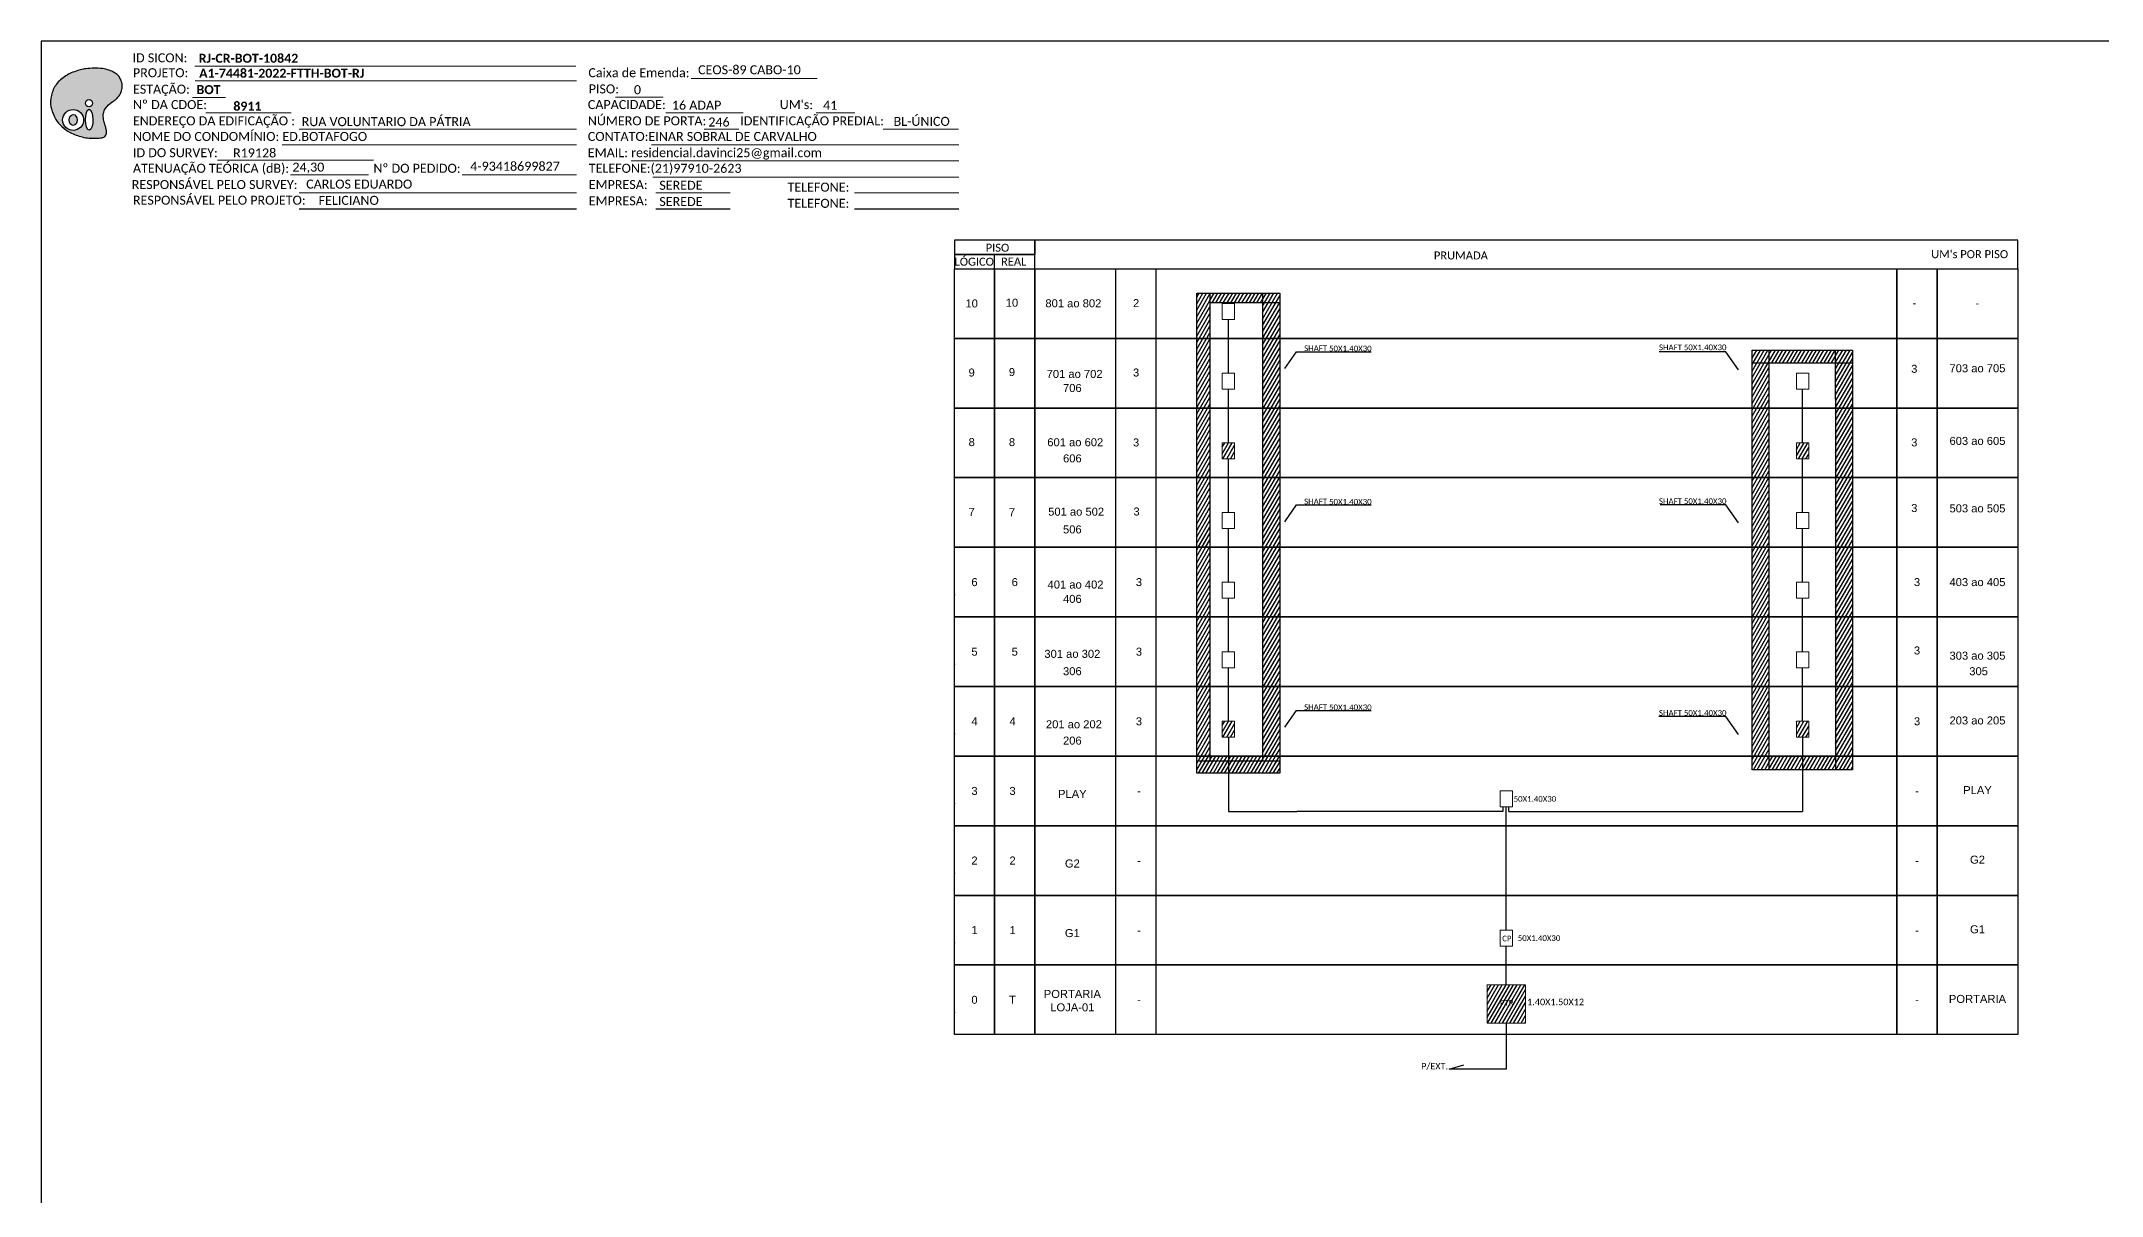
# Model space of a CAD drawing. Header units: metres. Extents: x 355 to 1196, y 178 to 772.
# Drawn here: x 355 to 860, y 488 to 772 of the extents above; entities that cross this region are included whole.
import ezdxf
from ezdxf.enums import TextEntityAlignment as Align

# ---------------------------------------------------------------- set-up
doc = ezdxf.new("R2010")
doc.units = ezdxf.units.M
doc.styles.add('ARIAL', font='arial.ttf')
doc.styles.get("Standard").update_dxf_attribs({"font": 'arial.ttf'})
doc.styles.add('WMF-Calibri0', font='calibri.ttf')
doc.styles.add('WMF-Calibri1', font='calibrib.ttf')
doc.dimstyles.get("Standard").update_dxf_attribs({"dimtxt": 0.18, "dimasz": 0.18, "dimexe": 0.18, "dimexo": 0.0625, "dimgap": 0.09, "dimtad": 0, "dimtih": 1, "dimtoh": 1, "dimdec": 4, "dimzin": 0, "dimdsep": 46, "dimtxsty": 'Standard', "dimcen": 0.09, "dimadec": 0, "dimazin": 0, "dimtfac": 1, "dimtdec": 4, "dimtofl": 0, "dimtmove": 0, "dimatfit": 3, "dimfxl": 0, "dimtolj": 1, "dimtzin": 0, "dimarcsym": 0})

# ---------------------------------------------------------------- blocks, each defined once
blk = doc.blocks.new('OI')
h = blk.add_hatch(color=40)
edge = h.paths.add_edge_path()
edge.add_spline(control_points=[(4.35, -0.67), (3.92, -0.99), (3.26, -1.5), (2.81, -2.59), (2.9, -3.5), (3.06, -4.27), (3.31, -4.85), (3.37, -5.39), (3.4, -5.88), (3.2, -6.4), (2.54, -6.61), (1.65, -6.63), (0.55, -6.67), (-0.56, -6.42), (-1.61, -6.14), (-2.77, -5.61), (-3.92, -4.77), (-4.89, -3.7), (-5.34, -2.65), (-5.6, -1.94), (-5.85, -0.96), (-5.71, 0.47), (-5.1, 2.02), (-4.14, 3.02), (-3.3, 3.61), (-2.37, 4.16), (-1.36, 4.44), (-0.56, 4.7), (0.79, 4.85), (2.24, 4.97), (3.79, 4.57), (4.67, 4.21), (5.44, 3.65), (5.76, 2.99), (6.03, 2.21), (6.01, 1.46), (5.72, 0.64), (5.31, 0.08), (4.88, -0.38), (4.51, -0.55), (4.35, -0.67)], knot_values=[0, 0, 0, 0, 1.60434, 2.417191, 3.427595, 4.282808, 4.776746, 5.304182, 5.888771, 6.258406, 6.858137, 7.79129, 8.986195, 10.124242, 11.187857, 12.242908, 13.953784, 15.414161, 16.515391, 17.349188, 17.675853, 19.552021, 21.515531, 22.568638, 23.63245, 24.621084, 25.782718, 26.745347, 27.142653, 29.870543, 31.004649, 31.921532, 32.709589, 33.801391, 34.042471, 35.192333, 35.971461, 36.628871, 37.254359, 37.836911, 37.836911, 37.836911, 37.836911], degree=3, periodic=0)
h.paths.add_polyline_path([(1.13, -0.87, -1), (-0.04, -0.87, -1)], flags=16)
edge = h.paths.add_edge_path(flags=16)
edge.add_ellipse((0.56, -3.59), major_axis=(-0.02, 1.71), ratio=0.361305, start_angle=0, end_angle=360)
h.paths.add_polyline_path([(-0.36, -3.62, -1), (-3.8, -3.62, -1)], flags=16)
edge = h.paths.add_edge_path(flags=0)
edge.add_ellipse((-2.08, -3.62), major_axis=(0, 0.885), ratio=0.758294, start_angle=0, end_angle=360)
at = {"color": 40}
for centre, radius in [((-2.08, -3.62), 1.72), ((0.54, -0.87), 0.587)]:
    blk.add_circle(centre, radius, dxfattribs=at)
blk.add_ellipse((-2.08, -3.62), major_axis=(0, 0.885), ratio=0.758294, start_param=-3.141592653589792, end_param=3.141592653589792, dxfattribs=at)
blk.add_ellipse((0.56, -3.59), major_axis=(-0.02, 1.71), ratio=0.361305, dxfattribs=at)
at = {"color": 40, "start_tangent": (-0.800898, -0.598801), "end_tangent": (-0.800898, -0.598801)}
blk.add_spline([(4.35, -0.67), (3.2, -1.78), (2.9, -2.54), (2.92, -3.55), (3.12, -4.38), (3.28, -4.85), (3.37, -5.37), (3.35, -5.95), (3.2, -6.29), (2.66, -6.55), (1.73, -6.63), (0.54, -6.62), (-0.58, -6.41), (-1.6, -6.11), (-2.56, -5.67), (-3.95, -4.67), (-4.89, -3.56), (-5.37, -2.56), (-5.64, -1.78), (-5.72, -1.46), (-5.63, 0.42), (-4.84, 2.22), (-4.13, 2.99), (-3.27, 3.62), (-2.4, 4.09), (-1.3, 4.47), (-0.37, 4.72), (0.02, 4.77), (2.75, 4.8), (3.85, 4.53), (4.69, 4.16), (5.31, 3.68), (5.85, 2.73), (5.93, 2.5), (5.94, 1.35), (5.67, 0.62), (5.29, 0.08), (4.84, -0.36), (4.35, -0.67)], degree=3, dxfattribs=at)

msp = doc.modelspace()

# ---------------------------------------------------------------- hatches: boundary and pattern name
h = msp.add_hatch()
h.set_pattern_fill('ANSI31', color=1, scale=0.25, angle=15, style=0)
h.paths.add_polyline_path([(641.58, 709.84), (638.36, 709.84), (638.36, 698.7), (641.58, 698.7)])
h.paths.add_polyline_path([(638.36, 698.7), (638.36, 681.64), (641.58, 681.64), (641.58, 698.7)])
h.paths.add_polyline_path([(638.36, 681.64), (638.36, 664.57), (641.58, 664.57), (641.58, 681.64)])
h.paths.add_polyline_path([(638.36, 664.57), (638.36, 647.5), (641.58, 647.5), (641.58, 664.57)])
h.paths.add_polyline_path([(658.72, 596.29), (658.72, 613.36), (654.53, 613.36), (654.53, 596.29)])
h.paths.add_polyline_path([(658.72, 613.36), (658.72, 630.43), (654.53, 630.43), (654.53, 613.36)])
h.paths.add_polyline_path([(658.72, 630.43), (658.72, 647.5), (654.53, 647.5), (654.53, 630.43)])
h.paths.add_polyline_path([(658.72, 647.5), (658.72, 664.57), (654.53, 664.57), (654.53, 647.5)])
h.paths.add_polyline_path([(658.72, 664.57), (658.72, 681.64), (654.53, 681.64), (654.53, 664.57)])
h = msp.add_hatch()
h.set_pattern_fill('ANSI31', color=1, scale=0.25, angle=15, style=0)
h.paths.add_polyline_path([(641.58, 613.36), (638.36, 613.36), (638.36, 596.29), (641.58, 596.29)])
h.paths.add_polyline_path([(638.36, 592.1), (658.72, 592.1), (658.72, 596.29), (638.36, 596.29)])
h.paths.add_polyline_path([(641.58, 630.43), (638.36, 630.43), (638.36, 613.36), (641.58, 613.36)])
h.paths.add_polyline_path([(641.58, 709.84), (638.36, 709.84), (638.36, 630.43), (641.58, 630.43)])
h.paths.add_polyline_path([(658.72, 630.43), (658.72, 709.84), (654.53, 709.84), (654.53, 630.43)])
h = msp.add_hatch()
h.set_pattern_fill('ANSI31', color=1, scale=0.25, angle=15, style=0)
h.paths.add_polyline_path([(654.53, 707.4), (654.53, 709.84), (641.58, 709.84), (641.58, 707.4)])
h = msp.add_hatch()
h.set_pattern_fill('ANSI31', color=1, scale=0.25, angle=15, style=0)
h.paths.add_polyline_path([(778.72, 695.87), (778.72, 692.74), (795.05, 692.74), (795.05, 695.87)])
h.paths.add_polyline_path([(778.72, 692.74), (778.72, 695.87), (774.57, 695.87), (774.57, 692.74)])
h.paths.add_polyline_path([(799.19, 692.74), (799.19, 695.87), (795.05, 695.87), (795.05, 692.74)])
h.paths.add_polyline_path([(778.72, 692.74), (774.57, 692.74), (774.57, 681.64), (778.72, 681.64)])
h.paths.add_polyline_path([(778.72, 664.57), (778.72, 681.64), (774.57, 681.64), (774.57, 664.57)])
h.paths.add_polyline_path([(778.72, 647.5), (778.72, 664.57), (774.57, 664.57), (774.57, 647.5)])
h.paths.add_polyline_path([(774.57, 647.5), (774.57, 592.93), (778.72, 592.93), (778.72, 647.5)])
h.paths.add_polyline_path([(795.05, 592.93), (799.19, 592.93), (799.19, 647.5), (795.05, 647.5)])
h.paths.add_polyline_path([(799.19, 647.5), (799.19, 664.57), (795.05, 664.57), (795.05, 647.5)])
h.paths.add_polyline_path([(799.19, 664.57), (799.19, 681.64), (795.05, 681.64), (795.05, 664.57)])
h.paths.add_polyline_path([(795.05, 692.74), (795.05, 683.83), (795.05, 681.64), (799.19, 681.64), (799.19, 692.74)])
h = msp.add_hatch()
h.set_pattern_fill('ANSI31', color=1, scale=0.25, angle=15, style=0)
h.paths.add_polyline_path([(646.14, 673.1), (644.63, 673.1), (644.63, 669.17), (647.65, 669.17), (647.65, 673.1)])
h = msp.add_hatch()
h.set_pattern_fill('ANSI31', color=1, scale=0.25, angle=15, style=0)
h.paths.add_polyline_path([(786.97, 673.1), (785.46, 673.1), (785.46, 669.17), (788.47, 669.17), (788.47, 673.1)])
h = msp.add_hatch()
h.set_pattern_fill('ANSI31', color=1, scale=0.25, angle=15, style=0)
h.paths.add_polyline_path([(646.14, 604.83), (644.63, 604.83), (644.63, 600.9), (647.65, 600.9), (647.65, 604.83)])
h = msp.add_hatch()
h.set_pattern_fill('ANSI31', color=1, scale=0.25, angle=15, style=0)
h.paths.add_polyline_path([(786.97, 604.83), (785.46, 604.83), (785.46, 600.9), (788.47, 600.9), (788.47, 604.83)])
h = msp.add_hatch()
h.set_pattern_fill('ANSI31', color=1, scale=0.25, angle=15, style=0)
h.paths.add_polyline_path([(638.36, 592.1), (658.72, 592.1), (658.72, 596.29), (638.36, 596.29)])
h = msp.add_hatch()
h.set_pattern_fill('ANSI31', color=1, scale=0.25, angle=15, style=0)
h.paths.add_polyline_path([(646.14, 592.1), (658.72, 592.1), (658.72, 595.16), (646.14, 595.16)])
h.paths.add_polyline_path([(638.36, 595.16), (638.36, 592.1), (646.14, 592.1), (646.14, 595.16)])
h = msp.add_hatch()
h.set_pattern_fill('ANSI31', color=1, scale=0.25, angle=15, style=0)
h.paths.add_polyline_path([(786.97, 596.29), (778.72, 596.29), (778.72, 592.93), (786.97, 592.93)])
h.paths.add_polyline_path([(795.05, 596.29), (786.97, 596.29), (786.97, 592.93), (795.05, 592.93)])
h = msp.add_hatch()
h.set_pattern_fill('ANSI31', color=1, scale=0.25, angle=15, style=0)
h.set_pattern_definition([(60, (-73.95665, 35.509), (-0.68740766, 0.396875), [])])
h.paths.add_polyline_path([(719.02, 540.25), (709.57, 540.25), (709.57, 530.8), (719.02, 530.8)])
h.paths.add_polyline_path([(712.58, 534.77), (716.38, 534.77), (716.38, 536.84), (712.58, 536.84)], flags=24)

# ---------------------------------------------------------------- linework, layer by layer
at = {"color": 7}
msp.add_lwpolyline([(354.98, 177.58), (1195.98, 177.58), (1195.98, 771.58), (354.98, 771.58)], close=True, dxfattribs=at)
at = {"lineweight": 0}
for points in [[(392.63, 765.49), (486.13, 765.49)], [(392.74, 761.84), (486.24, 761.84)], [(514.35, 762.44), (545.29, 762.44)], [(392.1, 757.8), (400.17, 757.8)], [(495.84, 757.86), (507.51, 757.86)], [(508.21, 754.03), (527.14, 754.03)], [(418.23, 750.04), (486.24, 750.04)], [(414.04, 746.21), (486.24, 746.21)], [(504.66, 746.21), (580.01, 746.21)], [(398.23, 742.44), (436.45, 742.44)], [(499.69, 742.23), (580.01, 742.23)], [(504.96, 738.24), (580.01, 738.24)]]:
    msp.add_lwpolyline(points, dxfattribs=at)
at = {"color": 7, "lineweight": 0}
for points in [[(395.38, 754.03), (416.27, 754.03)], [(545.06, 754.03), (554.49, 754.03)], [(517.54, 750.04), (526.09, 750.04)], [(561.48, 750.04), (579.98, 750.04)], [(416.12, 738.79), (435.21, 738.79)], [(458.25, 738.79), (486.27, 738.79)], [(418.23, 734.41), (486.24, 734.41)], [(505.71, 734.41), (523.92, 734.41)], [(554.45, 734.41), (580.01, 734.41)]]:
    msp.add_lwpolyline(points, dxfattribs=at)
at = {"color": 7}
for points in [[(418.23, 730.52), (486.24, 730.52)], [(505.71, 730.52), (523.92, 730.52)], [(554.45, 730.52), (580.01, 730.52)]]:
    msp.add_lwpolyline(points, dxfattribs=at)
for points in [[(578.93, 719.28), (598.68, 719.28), (598.68, 722.79), (578.93, 722.79)], [(578.93, 715.77), (598.68, 715.77), (598.68, 719.28), (578.93, 719.28)], [(578.93, 715.77), (588.8, 715.77), (588.8, 698.7), (578.93, 698.7)], [(588.8, 715.77), (598.68, 715.77), (598.68, 698.7), (588.8, 698.7)], [(598.68, 715.77), (810.09, 715.77), (810.09, 698.7), (598.68, 698.7)], [(810.09, 715.77), (819.97, 715.77), (819.97, 698.7), (810.09, 698.7)], [(819.97, 715.77), (839.72, 715.77), (839.72, 698.7), (819.97, 698.7)], [(578.93, 698.7), (588.8, 698.7), (588.8, 681.64), (578.93, 681.64)], [(588.8, 698.7), (598.68, 698.7), (598.68, 681.64), (588.8, 681.64)], [(598.68, 698.7), (810.09, 698.7), (810.09, 681.64), (598.68, 681.64)], [(810.09, 698.7), (819.97, 698.7), (819.97, 681.64), (810.09, 681.64)], [(819.97, 698.7), (839.72, 698.7), (839.72, 681.64), (819.97, 681.64)], [(578.93, 681.64), (588.8, 681.64), (588.8, 664.57), (578.93, 664.57)], [(588.8, 681.64), (598.68, 681.64), (598.68, 664.57), (588.8, 664.57)], [(598.68, 681.64), (810.09, 681.64), (810.09, 664.57), (598.68, 664.57)], [(810.09, 681.64), (819.97, 681.64), (819.97, 664.57), (810.09, 664.57)], [(819.97, 681.64), (839.72, 681.64), (839.72, 664.57), (819.97, 664.57)], [(578.93, 664.57), (588.8, 664.57), (588.8, 647.5), (578.93, 647.5)], [(588.8, 664.57), (598.68, 664.57), (598.68, 647.5), (588.8, 647.5)], [(598.68, 664.57), (810.09, 664.57), (810.09, 647.5), (598.68, 647.5)], [(810.09, 664.57), (819.97, 664.57), (819.97, 647.5), (810.09, 647.5)], [(819.97, 664.57), (839.72, 664.57), (839.72, 647.5), (819.97, 647.5)], [(578.93, 647.5), (588.8, 647.5), (588.8, 630.43), (578.93, 630.43)], [(588.8, 647.5), (598.68, 647.5), (598.68, 630.43), (588.8, 630.43)], [(598.68, 647.5), (810.09, 647.5), (810.09, 630.43), (598.68, 630.43)], [(810.09, 647.5), (819.97, 647.5), (819.97, 630.43), (810.09, 630.43)], [(819.97, 647.5), (839.72, 647.5), (839.72, 630.43), (819.97, 630.43)], [(578.93, 630.43), (588.8, 630.43), (588.8, 613.36), (578.93, 613.36)], [(588.8, 630.43), (598.68, 630.43), (598.68, 613.36), (588.8, 613.36)], [(598.68, 630.43), (810.09, 630.43), (810.09, 613.36), (598.68, 613.36)], [(810.09, 630.43), (819.97, 630.43), (819.97, 613.36), (810.09, 613.36)], [(819.97, 630.43), (839.72, 630.43), (839.72, 613.36), (819.97, 613.36)], [(578.93, 613.36), (588.8, 613.36), (588.8, 596.29), (578.93, 596.29)], [(588.8, 613.36), (598.68, 613.36), (598.68, 596.29), (588.8, 596.29)], [(598.68, 613.36), (810.09, 613.36), (810.09, 596.29), (598.68, 596.29)], [(810.09, 613.36), (819.97, 613.36), (819.97, 596.29), (810.09, 596.29)], [(819.97, 613.36), (839.72, 613.36), (839.72, 596.29), (819.97, 596.29)], [(578.93, 596.29), (588.8, 596.29), (588.8, 579.22), (578.93, 579.22)], [(588.8, 596.29), (598.68, 596.29), (598.68, 579.22), (588.8, 579.22)], [(598.68, 596.29), (810.09, 596.29), (810.09, 579.22), (598.68, 579.22)], [(810.09, 596.29), (819.97, 596.29), (819.97, 579.22), (810.09, 579.22)], [(819.97, 596.29), (839.72, 596.29), (839.72, 579.22), (819.97, 579.22)], [(578.93, 579.22), (588.8, 579.22), (588.8, 562.15), (578.93, 562.15)], [(588.8, 579.22), (598.68, 579.22), (598.68, 562.15), (588.8, 562.15)], [(598.68, 579.22), (810.09, 579.22), (810.09, 562.15), (598.68, 562.15)], [(810.09, 579.22), (819.97, 579.22), (819.97, 562.15), (810.09, 562.15)], [(819.97, 579.22), (839.72, 579.22), (839.72, 562.15), (819.97, 562.15)], [(578.93, 562.15), (588.8, 562.15), (588.8, 545.09), (578.93, 545.09)], [(588.8, 562.15), (598.68, 562.15), (598.68, 545.09), (588.8, 545.09)], [(598.68, 562.15), (810.09, 562.15), (810.09, 545.09), (598.68, 545.09)], [(810.09, 562.15), (819.97, 562.15), (819.97, 545.09), (810.09, 545.09)], [(819.97, 562.15), (839.72, 562.15), (839.72, 545.09), (819.97, 545.09)], [(578.93, 545.09), (588.8, 545.09), (588.8, 528.02), (578.93, 528.02)], [(588.8, 545.09), (598.68, 545.09), (598.68, 528.02), (588.8, 528.02)], [(598.68, 545.09), (810.09, 545.09), (810.09, 528.02), (598.68, 528.02)], [(810.09, 545.09), (819.97, 545.09), (819.97, 528.02), (810.09, 528.02)], [(819.97, 545.09), (839.72, 545.09), (839.72, 528.02), (819.97, 528.02)]]:
    msp.add_lwpolyline(points, close=True)
for points in [[(839.72, 722.79), (598.68, 722.79), (598.68, 722.79), (598.68, 719.28)], [(839.72, 715.77), (839.72, 722.79)], [(588.8, 715.77), (588.8, 719.28)], [(598.68, 715.77), (807.74, 715.77)], [(618.43, 715.77), (618.43, 647.5)], [(618.43, 715.77), (618.43, 664.57)], [(618.43, 715.77), (618.43, 698.7)], [(618.43, 715.77), (618.43, 681.64)], [(628.31, 715.77), (628.31, 613.36)], [(628.31, 715.77), (628.31, 647.5)], [(618.43, 698.7), (618.43, 630.43)], [(618.43, 698.7), (618.43, 647.5)], [(628.31, 698.7), (628.31, 596.29)], [(618.43, 684.32), (618.43, 613.36)], [(628.31, 681.64), (628.31, 579.22)], [(618.43, 667.25), (618.43, 596.29)], [(628.31, 664.57), (628.31, 562.15)], [(618.43, 650.18), (618.43, 579.22)], [(628.31, 647.5), (628.31, 545.09)], [(618.43, 633.11), (618.43, 562.15)], [(628.31, 630.43), (628.31, 528.02)], [(618.43, 616.05), (618.43, 545.09)], [(618.43, 598.98), (618.43, 528.02)], [(774.57, 596.29), (799.19, 596.29)]]:
    msp.add_lwpolyline(points)
at = {"color": 1}
for points in [[(638.36, 709.84), (658.72, 709.84), (658.72, 592.1), (638.36, 592.1)], [(774.57, 695.87), (799.19, 695.87), (799.19, 592.93), (774.57, 592.93)]]:
    msp.add_lwpolyline(points, close=True, dxfattribs=at)
for points in [[(641.58, 709.84), (641.58, 595.16)], [(654.53, 709.84), (654.53, 595.16)], [(658.72, 707.4), (641.58, 707.4)], [(774.57, 692.74), (799.19, 692.74)], [(778.72, 695.87), (778.72, 592.93)], [(795.05, 683.83), (795.05, 695.87)], [(795.05, 683.83), (795.05, 592.93)], [(638.36, 595.16), (658.72, 595.16)]]:
    msp.add_lwpolyline(points, dxfattribs=at)
at = {"color": 0, "lineweight": 0}
for points in [[(644.63, 707.24), (647.65, 707.24), (647.65, 703.31), (644.63, 703.31)], [(644.63, 690.17), (647.65, 690.17), (647.65, 686.24), (644.63, 686.24)], [(785.46, 690.17), (788.47, 690.17), (788.47, 686.24), (785.46, 686.24)], [(644.63, 656.03), (647.65, 656.03), (647.65, 652.11), (644.63, 652.11)], [(785.46, 656.03), (788.47, 656.03), (788.47, 652.11), (785.46, 652.11)], [(644.63, 621.9), (647.65, 621.9), (647.65, 617.97), (644.63, 617.97)], [(785.46, 621.9), (788.47, 621.9), (788.47, 617.97), (785.46, 617.97)], [(712.79, 587.76), (715.8, 587.76), (715.8, 583.83), (712.79, 583.83)], [(712.79, 553.62), (715.8, 553.62), (715.8, 549.69), (712.79, 549.69)]]:
    msp.add_lwpolyline(points, close=True, dxfattribs=at)
at = {"color": 3}
for points in [[(646.14, 690.17), (646.14, 703.31)], [(646.14, 673.1), (646.14, 686.24)], [(786.97, 673.1), (786.97, 686.24)], [(646.14, 656.03), (646.14, 669.17)], [(786.97, 656.03), (786.97, 669.17)], [(646.14, 638.96), (646.14, 652.11)], [(786.97, 638.96), (786.97, 652.11)], [(646.14, 621.9), (646.14, 635.04)], [(786.97, 621.9), (786.97, 635.04)], [(646.14, 604.83), (646.14, 617.97)], [(786.97, 604.83), (786.97, 617.97)], [(646.14, 600.9), (646.14, 582.7), (662.89, 582.7)], [(786.97, 600.9), (786.97, 582.7)], [(713.46, 582.7), (662.89, 582.7)], [(713.46, 583.83), (713.46, 582.7)], [(714.29, 553.62), (714.29, 583.83)], [(714.95, 582.7), (714.95, 583.83)], [(714.95, 582.7), (786.97, 582.7)], [(714.29, 540.25), (714.29, 549.69)], [(714.29, 530.8), (714.29, 519.57), (700.28, 519.57), (703.9, 520.56)]]:
    msp.add_lwpolyline(points, dxfattribs=at)
at = {"color": 1, "lineweight": 0}
for points in [[(644.63, 673.1), (647.65, 673.1), (647.65, 669.17), (644.63, 669.17)], [(785.46, 673.1), (788.47, 673.1), (788.47, 669.17), (785.46, 669.17)], [(644.63, 604.83), (647.65, 604.83), (647.65, 600.9), (644.63, 600.9)], [(785.46, 604.83), (788.47, 604.83), (788.47, 600.9), (785.46, 600.9)], [(709.57, 540.25), (719.02, 540.25), (719.02, 530.8), (709.57, 530.8)]]:
    msp.add_lwpolyline(points, close=True, dxfattribs=at)
at = {"color": 7, "lineweight": 0}
for points in [[(644.63, 638.96), (647.65, 638.96), (647.65, 635.04), (644.63, 635.04)], [(785.46, 638.96), (788.47, 638.96), (788.47, 635.04), (785.46, 635.04)]]:
    msp.add_lwpolyline(points, close=True, dxfattribs=at)
for p in [(578.93, 635.87), (578.93, 618.8), (578.93, 601.73), (578.93, 584.66), (578.93, 567.59), (578.93, 550.52), (578.93, 533.45)]:
    msp.add_point(p)

# ---------------------------------------------------------------- block references
at = {"color": 7, "xscale": 1.49406021558643, "yscale": 1.494060215586408, "zscale": 1.494060215586409, "rotation": 0.1532896023948971}
msp.add_blockref('OI', (365.9, 757.69), dxfattribs=at)

# ---------------------------------------------------------------- texts
at = {"lineweight": 0, "style": 'WMF-Calibri0'}
for s, height, p in [('ID SICON:', 2.206, (377.37, 766.41)), ('PROJETO:', 2.206, (377.48, 762.76)), ('Caixa de Emenda:', 2.2064, (489.18, 762.76)), ('ESTAÇÃO:', 2.206, (377.48, 758.72)), ('PISO:', 2.206, (489.26, 758.78)), ('ENDEREÇO DA EDIFICAÇÃO :', 2.2064, (377.48, 750.96)), ('CAPACIDADE:', 2.2064, (489.04, 754.94)), ('NOME DO CONDOMÍNIO: ED.BOTAFOGO', 2.2064, (377.48, 747.13)), ('CONTATO:EINAR SOBRAL DE CARVALHO', 2.2064, (489.04, 747.13)), ('ID DO SURVEY:', 2.2064, (377.48, 743.15)), ('R19128', 2.206, (402.04, 743.09)), ('EMAIL: residencial.davinci25@gmail.com', 2.2064, (489.04, 743.15)), ('ATENUAÇÃO TEÓRICA (dB):', 2.2064, (377.48, 739.32)), ('24,30', 2.206, (416.59, 739.61)), ('TELEFONE:(21)97910-2623', 2.2064, (489.27, 739.32))]:
    msp.add_text(s, height=height, dxfattribs=at).set_placement(p)
for s, height, style, p in [('RJ-CR-BOT-10842', 2.2064, 'WMF-Calibri1', (393.61, 766.3)), ('A1-74481-2022-FTTH-BOT-RJ', 2.2064, 'WMF-Calibri1', (393.72, 762.64)), ('CEOS-89 CABO-10', 2.2064, 'WMF-Calibri0', (516.07, 763.48)), ('BOT', 2.206, 'WMF-Calibri1', (393.08, 758.61)), ('0', 2.21, 'WMF-Calibri0', (500.34, 758.59)), ('RUA VOLUNTARIO DA PÁTRIA', 2.2064, 'WMF-Calibri0', (418.86, 750.76)), ('16 ADAP', 2.206, 'WMF-Calibri0', (509.65, 754.79)), ('  LÓGICO', 1.963, 'WMF-Calibri0', (577.58, 716.54)), ('     PISO', 1.963, 'WMF-Calibri0', (583.16, 719.97)), ('    REAL', 1.963, 'WMF-Calibri0', (587.61, 716.58)), ('PRUMADA', 1.963, 'WMF-Calibri0', (696.54, 718.07)), ("UM's POR PISO", 1.9629, 'WMF-Calibri0', (818.49, 718.39)), ('50X1.40X30', 1.384, 'WMF-Calibri0', (716.1, 585.1)), ('CP', 1.384, 'WMF-Calibri0', (713.29, 550.88)), ('50X1.40X30', 1.384, 'WMF-Calibri0', (717.11, 550.97)), ('PTR', 1.384, 'WMF-Calibri0', (712.75, 535.12)), ('1.40X1.50X12', 1.6, 'WMF-Calibri0', (719.4, 535.22)), ('P/EXT.', 1.6, 'WMF-Calibri0', (693.41, 519.46))]:
    msp.add_text(s, height=height, dxfattribs=dict(style=style)).set_placement(p)
at = {"color": 7, "lineweight": 0, "style": 'WMF-Calibri0'}
for s, height, p in [('Nº DA CDOE:', 2.2064, (377.48, 754.94)), ('NÚMERO DE PORTA:', 2.2064, (489.04, 750.96)), ('IDENTIFICAÇÃO PREDIAL:', 2.2064, (526.42, 750.96)), ("UM's:", 2.206, (536.11, 754.94)), ('RESPONSÁVEL PELO SURVEY:', 2.2064, (377.18, 735.33)), ('Nº DO PEDIDO:', 2.2064, (436.46, 739.32)), ('RESPONSÁVEL PELO PROJETO:', 2.2064, (377.48, 731.5)), ('CARLOS EDUARDO', 2.2064, (419.96, 735.45)), ('FELICIANO', 2.206, (423.02, 731.46)), ('EMPRESA:', 2.206, (489.27, 735.33)), ('EMPRESA:', 2.206, (489.27, 731.35)), ('TELEFONE:  ', 2.2064, (538.01, 734.71)), ('TELEFONE:  ', 2.2064, (538.01, 730.73))]:
    msp.add_text(s, height=height, dxfattribs=at).set_placement(p)
at = {"color": 7, "style": 'WMF-Calibri1'}
msp.add_text('8911', height=2.206, dxfattribs=at).set_placement((405.55, 754.56), align=Align.CENTER)
at = {"color": 7, "style": 'WMF-Calibri0'}
for s, height, p in [('246', 2.206, (518.59, 750.67)), ('41', 2.206, (546.72, 754.76)), ('BL-ÚNICO', 2.206, (564.03, 750.83)), (' 4-93418699827', 2.2064, (459.42, 739.82)), ('SEREDE', 2.206, (506.57, 735.15)), ('SEREDE', 2.206, (506.57, 731.17))]:
    msp.add_text(s, height=height, dxfattribs=at).set_placement(p)
at = {"style": 'ARIAL'}
for s, height, p in [('10', 1.963, (583.18, 707.29)), ('10', 1.963, (593.06, 707.46)), ('801 ao 802', 1.963, (608.12, 707.33)), ('2', 1.96, (623.51, 707.37)), ('-', 1.96, (814.35, 707.43)), ('-', 1.96, (829.85, 707.38)), ('703 ao 705', 1.963, (829.85, 691.39)), ('9', 1.96, (583.18, 690.35)), ('9', 1.96, (593.06, 690.46)), ('701 ao 702', 1.963, (608.42, 690)), ('706', 1.963, (607.87, 686.56)), ('3', 1.96, (623.51, 690.35)), ('3', 1.96, (814.35, 691.26)), ('8', 1.96, (583.18, 673.29)), ('8', 1.96, (593.06, 673.29)), ('601 ao 602', 1.963, (608.58, 673.25)), ('3', 1.96, (623.51, 673.2)), ('3', 1.96, (814.35, 673.22)), ('603 ao 605', 1.963, (829.85, 673.58)), ('606', 1.963, (607.87, 669.29)), ('7', 1.96, (583.18, 656.18)), ('7', 1.96, (593.06, 656.1)), ('501 ao 502', 1.963, (608.8, 656.23)), ('3', 1.96, (623.62, 656.27)), ('3', 1.96, (814.35, 657.12)), ('503 ao 505', 1.963, (829.85, 657.04)), ('506', 1.963, (607.87, 651.88)), ('6', 1.96, (583.87, 638.96)), ('6', 1.96, (593.74, 638.96)), ('401 ao 402', 1.963, (608.65, 638.36)), ('3', 1.96, (624.2, 638.96)), ('3', 1.96, (815.03, 638.96)), ('403 ao 405', 1.963, (829.85, 638.96)), ('406', 1.963, (607.87, 634.85)), ('5', 1.96, (583.87, 621.9)), ('5', 1.96, (593.74, 621.9)), ('301 ao 302', 1.963, (607.87, 621.37)), ('3', 1.96, (624.2, 621.9)), ('3', 1.96, (815.03, 622.2)), ('303 ao 305', 1.963, (829.85, 620.93)), ('306', 1.963, (607.87, 617.11)), ('305', 1.963, (830.13, 617.11)), ('4', 1.96, (583.87, 604.83)), ('4', 1.96, (593.21, 604.83)), (' 201 ao 202', 1.9629, (607.87, 604.1)), ('3', 1.96, (624.2, 604.83)), ('3', 1.96, (815.03, 604.83)), ('203 ao 205', 1.963, (829.85, 605.04)), ('206', 1.963, (607.87, 600.1)), ('3', 1.96, (583.87, 587.76)), ('3', 1.96, (593.21, 587.76)), ('PLAY', 1.963, (607.87, 587.03)), ('-', 1.96, (624.2, 587.76)), ('-', 1.96, (815.03, 587.76)), ('PLAY', 1.963, (829.85, 587.97)), ('2', 1.96, (583.87, 570.69)), ('2', 1.96, (593.21, 570.69)), ('G2', 1.963, (829.85, 570.9)), ('G2', 1.963, (607.87, 569.96)), ('-', 1.96, (624.2, 570.69)), ('-', 1.96, (815.03, 570.69)), ('1', 1.96, (583.87, 553.62)), ('1', 1.96, (593.21, 553.62)), ('G1', 1.963, (607.87, 552.9)), ('-', 1.96, (624.2, 553.62)), ('-', 1.96, (815.03, 553.62)), ('G1', 1.963, (829.85, 553.83)), ('0', 1.96, (583.87, 536.55)), ('T', 1.96, (593.21, 536.55)), ('PORTARIA', 1.963, (607.87, 537.98)), ('LOJA-01', 1.963, (607.87, 534.7)), ('-', 1.96, (624.2, 536.55)), ('-', 1.96, (815.03, 536.55)), ('PORTARIA', 1.963, (829.85, 536.76))]:
    msp.add_text(s, height=height, dxfattribs=at).set_placement(p, align=Align.MIDDLE_CENTER)
at = {"color": 2, "style": 'WMF-Calibri0'}
for s, height, p in [('SHAFT', 1.384, (664.72, 695.6)), ('50X1.40X30', 1.384, (670.83, 695.54)), ('SHAFT 50X1.40X30', 1.3842, (751.74, 695.83)), ('SHAFT', 1.384, (664.72, 658.03)), ('50X1.40X30', 1.384, (670.83, 657.97)), ('SHAFT 50X1.40X30', 1.3842, (751.74, 658.11)), ('SHAFT', 1.384, (664.72, 607.62)), ('50X1.40X30', 1.384, (670.83, 607.56)), ('SHAFT 50X1.40X30', 1.3842, (751.74, 606.2))]:
    msp.add_text(s, height=height, dxfattribs=at).set_placement(p)

# ---------------------------------------------------------------- leaders
at = {"color": 2}
for points in [[(659.97, 691.34), (662.82, 695.45), (681.13, 695.45)], [(771.22, 691.03), (768.17, 695.45), (751.82, 695.45)], [(659.97, 653.77), (662.82, 657.87), (681.13, 657.87)], [(771.22, 653.46), (768.17, 657.87), (752.02, 657.87)], [(659.97, 603.36), (662.82, 607.47), (681.13, 607.47)], [(771.22, 601.59), (768.17, 606.01), (751.74, 606.01)]]:
    msp.add_leader(points, dimstyle='Standard', override={"dimasz": 0.9}, dxfattribs=at)

doc.saveas('drawing.dxf')
